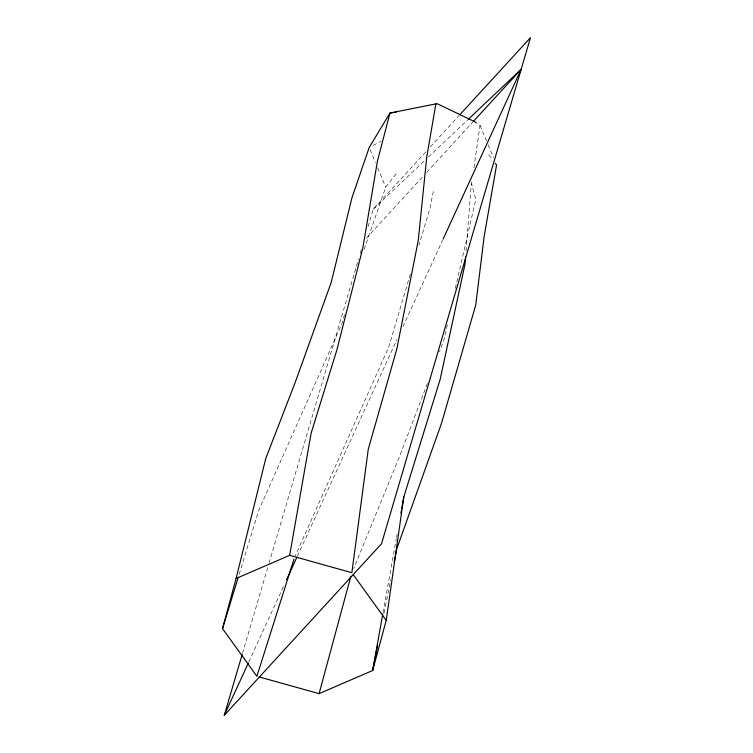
<?xml version="1.0" encoding="UTF-8"?>
<svg xmlns="http://www.w3.org/2000/svg" width="753" height="753" viewBox="0 0 753 753"><rect width="100%" height="100%" fill="white"/><g stroke="black" fill="none" stroke-linecap="round" stroke-linejoin="round"><path stroke-width="0.56" stroke-dasharray="3.77 2.82" d="M466.041 251.182L470.917 188.466L472.244 179.299M473.901 167.834L480.038 125.422L477.327 123.548M383.032 612.669L396.313 538.649M396.52 537.501L397.151 534.028M384.068 613.036L390.685 579.706M433.304 191.544L429.897 208.656L418.941 245.29M447.32 324.835L444.072 339.631L439.488 351.66M455.33 288.427L475.802 199.507L471.585 183.676M242.494 653.369L268.699 564.326M269.028 563.206L358.588 258.91M360.245 253.272L361.572 248.763M368.066 226.7L373.206 209.249L426.424 151.184M410.31 274.148L388.614 347.359L295.28 555.855M344.545 314.726L341.843 323.734L258.806 510.186L238.955 574.972M364.132 249.431L385.734 187.13L396.276 173.736M427.412 383.362L399.918 455.509L353.722 568.496M248.791 661.953L284.126 585.072M297.379 556.232L397 339.452M402.893 326.642L442.642 240.141M430.396 146.844L458.991 115.651M366.278 238.277L423.468 175.882M426.65 172.409L472.715 122.146M373.206 209.249L424.231 160.982M428.476 156.963L467.594 119.962M373.196 145.414L381.197 141.206M488.706 154.742L492.641 159.881M480.038 125.422L487.633 143.616M488.085 144.689L493.45 157.537M370.09 149.659L375.455 162.507M377.686 167.853L385.734 187.13"/><path stroke-width="1.13" d="M465.589 256.989L465.043 263.955L440.166 379.333L403.787 497.018L401.716 508.586M259.164 676.928L319.084 693.654L372.65 670.499L386.223 620.397L403.787 497.018M473.571 121.177L437.597 103.876L435.874 103.886L426.753 157.038L418.273 240.329L396.822 348.987L368.273 449.221L351.849 572.694L289.66 555.337L236.094 578.492L222.521 628.595L256.895 676.298L293.971 559.102M289.66 555.337L311.102 433.276L336.798 350.183L362.814 248.048L377.479 160.888L389.969 113.035L435.874 103.886M382.825 613.827L372.65 670.499L377.677 645.217M400.888 513.207L401.302 510.901M394.101 562.463L396.84 548.673L441.456 423.459L475.736 305.087L484.104 236.762L496.575 165.029L495.267 163.316M236.094 578.492L265.753 458.53L295.27 382.232L331.16 282.591L351.962 197.757L369.196 147.513L389.969 113.035L396.2 112.178M319.084 693.654L350.889 576.186M459.782 114.785L530.479 37.65L381.526 543.751L224.253 715.35L242.165 654.489M222.521 628.595L238.268 577.212M224.253 715.35L248.302 663.026M286.582 579.725L296.889 557.305M443.131 239.078L521.17 69.285L468.441 119.153M473.505 121.28L521.17 69.285M474.625 121.685L476.433 122.927M353.223 574.605L386.223 620.397"/></g></svg>
